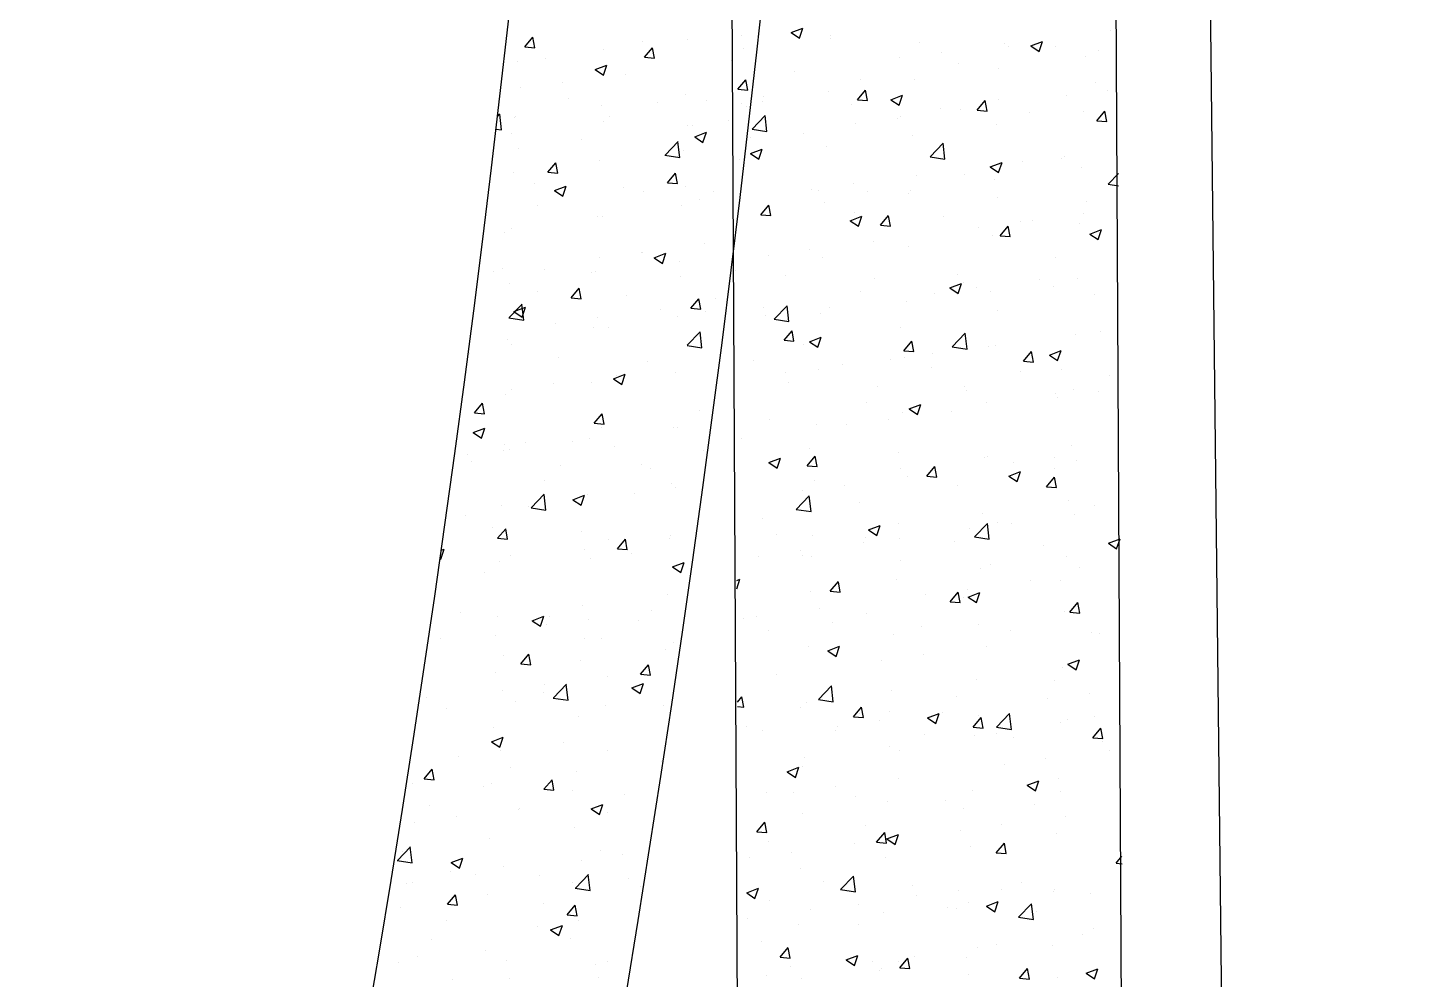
# Model space of a CAD drawing. Header units: millimetres. Extents: x 331487 to 517269, y 198509 to 399936.
# Drawn here: x 448599 to 449434, y 309872 to 310442 of the extents above; entities that cross this region are included whole.
import ezdxf

# ---------------------------------------------------------------- set-up
doc = ezdxf.new("R2010")
doc.units = ezdxf.units.MM
doc.header["$MEASUREMENT"] = 0
doc.layers.add('9th_plot boundry', color=1, linetype='Continuous')
doc.layers.add('COLUMN', color=6, linetype='Continuous')

msp = doc.modelspace()

# ---------------------------------------------------------------- linework, layer by layer
at = {"layer": '9th_plot boundry'}
msp.add_line((449434.36, 299006.31), (448946.56, 343103.61), dxfattribs=at)
msp.add_lwpolyline([(448946.56, 343103.61), (414422.19, 340817.12, 0.386106), (408845.58, 334960.71), (408845.58, 299960.71), (449434.36, 299006.31)], format="xyb", close=True, dxfattribs=at)
at = {"layer": 'COLUMN'}
for p, q in [((448972.92, 319477.32), (449064.32, 302244.54)), ((449202.92, 319478.51), (449294.35, 302239.01))]:
    msp.add_line(p, q, dxfattribs=at)
at = {"layer": 'COLUMN', "color": 2, "linetype": 'Continuous'}
for p, q in [((449026.66, 310438.05), (449026.66, 310438.05)), ((449056.25, 310439.55), (449063.25, 310442.24)), ((449056.25, 310439.55), (449061.23, 310436.2)), ((449061.22, 310436.2), (449063.25, 310442.24)), ((449079.92, 310437.59), (449079.92, 310437.59)), ((449247.4, 310441.04), (449247.4, 310441.04)), ((448896.64, 310431), (448901.46, 310436.75)), ((448896.64, 310431), (448902.62, 310430.48)), ((448902.62, 310430.47), (448901.46, 310436.74)), ((448943.69, 310429.27), (448943.69, 310429.27)), ((448967.32, 310434.1), (448967.32, 310434.1)), ((448968.37, 310424.73), (448973.19, 310430.47)), ((448974.34, 310424.2), (448973.19, 310430.46)), ((448994.2, 310435.67), (448994.2, 310435.67)), ((449027.98, 310430.09), (449027.98, 310430.09)), ((449080.05, 310435.79), (449080.05, 310435.79)), ((449133.43, 310433.54), (449133.43, 310433.54)), ((449184.25, 310432.72), (449184.25, 310432.72)), ((449186.81, 310431.28), (449186.81, 310431.28)), ((449199.96, 310431.54), (449206.97, 310434.23)), ((449199.96, 310431.54), (449204.94, 310428.19)), ((449204.93, 310428.19), (449206.96, 310434.23)), ((449214.68, 310431.28), (449214.68, 310431.28)), ((449240.19, 310429.03), (449240.19, 310429.03)), ((448892.35, 310422.23), (448892.35, 310422.23)), ((448909, 310424.09), (448909, 310424.09)), ((448968.37, 310424.73), (448974.35, 310424.2)), ((449020.26, 310423), (449020.26, 310423)), ((449121.34, 310424.44), (449121.34, 310424.44)), ((449146.38, 310427.74), (449146.38, 310427.74)), ((449156.36, 310421.27), (449156.36, 310421.27)), ((449232.5, 310425.24), (449232.5, 310425.24)), ((448938.79, 310417.34), (448945.79, 310420.02)), ((448938.79, 310417.34), (448943.76, 310413.98)), ((448943.76, 310413.98), (448945.79, 310420.02)), ((448957.1, 310414.69), (448957.1, 310414.69)), ((449058.19, 310416.13), (449058.19, 310416.13)), ((449180.56, 310417.75), (449180.56, 310417.75)), ((448894.2, 310406.4), (448894.2, 310406.4)), ((448919.23, 310409.7), (448919.23, 310409.7)), ((449024.25, 310405.55), (449029.08, 310411.3)), ((449024.25, 310405.55), (449030.23, 310405.03)), ((449030.23, 310405.02), (449029.07, 310411.29)), ((449078.71, 310404.3), (449078.71, 310404.3)), ((449095.98, 310399.27), (449100.8, 310405.02)), ((449098.05, 310411.26), (449098.05, 310411.26)), ((449101.96, 310398.75), (449100.8, 310405.01)), ((449130.05, 310411.34), (449130.05, 310411.34)), ((449238.64, 310409.33), (449238.64, 310409.33)), ((449246.13, 310404.89), (449246.13, 310404.89)), ((448922.62, 310399.82), (448922.62, 310399.82)), ((448942.48, 310395.98), (448942.48, 310395.98)), ((448976, 310397.56), (448976, 310397.56)), ((448992.99, 310402.38), (448992.99, 310402.38)), ((449005.51, 310399.1), (449005.51, 310399.1)), ((449026.77, 310396.81), (449026.77, 310396.81)), ((449039.07, 310398.39), (449039.07, 310398.39)), ((449039.73, 310401.25), (449039.73, 310401.25)), ((449092.45, 310396.14), (449092.45, 310396.14)), ((449095.98, 310399.27), (449101.96, 310398.75)), ((449115.94, 310399.29), (449122.94, 310401.98)), ((449115.94, 310399.29), (449120.92, 310395.94)), ((449120.91, 310395.93), (449122.94, 310401.98)), ((449167.71, 310393), (449172.53, 310398.74)), ((449173.68, 310392.47), (449172.53, 310398.74)), ((449180.33, 310399.31), (449180.33, 310399.31)), ((449221.1, 310401.6), (449221.1, 310401.6)), ((448880.26, 310389.16), (448881.81, 310390.78)), ((448882.82, 310381.18), (448881.71, 310390.68)), ((448890.32, 310388.64), (448890.32, 310388.64)), ((448891.13, 310388.94), (448891.13, 310388.94)), ((448947.19, 310389.09), (448947.19, 310389.09)), ((449029.38, 310395.31), (449029.38, 310395.31)), ((449032.83, 310381.69), (449040.62, 310389.8)), ((449041.72, 310380.3), (449040.62, 310389.8)), ((449120.07, 310388.3), (449120.07, 310388.3)), ((449122.01, 310389.3), (449122.01, 310389.3)), ((449145.83, 310393.88), (449145.83, 310393.88)), ((449157.94, 310393.28), (449157.94, 310393.28)), ((449167.71, 310393), (449173.68, 310392.48)), ((449199.21, 310391.63), (449199.21, 310391.63)), ((449231.28, 310391.95), (449231.28, 310391.95)), ((449239.43, 310386.72), (449244.25, 310392.47)), ((449245.41, 310386.2), (449244.25, 310392.46)), ((448879.38, 310381.71), (448882.82, 310381.18)), ((448888.87, 310379.08), (448888.87, 310379.08)), ((448943.7, 310386.38), (448943.7, 310386.38)), ((448993.95, 310383.56), (448993.95, 310383.56)), ((448997.09, 310384.13), (448997.09, 310384.13)), ((448998.48, 310377.08), (449005.48, 310379.76)), ((449003.45, 310373.72), (449005.48, 310379.76)), ((449018.98, 310386.85), (449018.98, 310386.85)), ((449032.83, 310381.68), (449041.72, 310380.3)), ((449063.69, 310379.29), (449063.69, 310379.29)), ((449095.04, 310385), (449095.04, 310385)), ((449179.34, 310384.46), (449179.34, 310384.46)), ((449239.43, 310386.72), (449245.41, 310386.2)), ((448930.8, 310375.24), (448930.8, 310375.24)), ((448980.74, 310366.11), (448988.53, 310374.22)), ((448989.54, 310364.63), (448988.44, 310374.13)), ((448998.48, 310377.08), (449003.45, 310373.72)), ((449031.88, 310376.69), (449031.88, 310376.69)), ((449077.49, 310371.01), (449077.49, 310371.01)), ((449128.83, 310378.05), (449128.83, 310378.05)), ((449139.55, 310365.13), (449147.34, 310373.25)), ((449148.45, 310363.75), (449147.34, 310373.25)), ((448892.92, 310370.26), (448892.92, 310370.26)), ((448941.26, 310362.69), (448941.26, 310362.69)), ((448980.65, 310366.01), (448989.54, 310364.63)), ((448991.77, 310369.09), (448991.77, 310369.09)), ((449025.55, 310363.52), (449025.55, 310363.52)), ((449031.92, 310367.04), (449038.92, 310369.73)), ((449031.92, 310367.04), (449036.89, 310363.68)), ((449036.89, 310363.68), (449038.92, 310369.72)), ((449139.55, 310365.13), (449148.44, 310363.75)), ((449194.79, 310362.16), (449194.79, 310362.16)), ((449218.52, 310364.32), (449218.52, 310364.32)), ((449219.82, 310365.45), (449219.82, 310365.45)), ((448889.92, 310355.65), (448889.92, 310355.65)), ((448910.52, 310355.78), (448915.34, 310361.53)), ((448910.52, 310355.78), (448916.5, 310355.26)), ((448916.49, 310355.25), (448915.34, 310361.52)), ((448982.24, 310349.51), (448987.07, 310355.25)), ((448988.22, 310348.98), (448987.06, 310355.25)), ((449131.64, 310353.84), (449131.64, 310353.84)), ((449160.2, 310354.31), (449160.2, 310354.31)), ((449175.63, 310359.03), (449182.63, 310361.72)), ((449175.63, 310359.03), (449180.61, 310355.67)), ((449180.6, 310355.67), (449182.63, 310361.72)), ((449230.07, 310358.66), (449230.07, 310358.66)), ((449246.28, 310348.58), (449252.4, 310354.97)), ((448902.72, 310348.99), (448902.72, 310348.99)), ((448914.46, 310344.82), (448921.46, 310347.51)), ((448919.43, 310341.47), (448921.45, 310347.51)), ((448956.11, 310346.73), (448956.11, 310346.73)), ((448982.24, 310349.51), (448988.22, 310348.98)), ((448992.68, 310347.41), (448992.68, 310347.41)), ((449068.73, 310345.56), (449068.73, 310345.56)), ((449093.76, 310348.86), (449093.76, 310348.86)), ((449178.13, 310351.17), (449178.13, 310351.17)), ((449246.28, 310348.58), (449252.44, 310347.62)), ((448914.46, 310344.82), (448919.43, 310341.47)), ((448967.64, 310344.12), (448967.64, 310344.12)), ((449001.38, 310339.44), (449001.38, 310339.44)), ((449009.49, 310344.48), (449009.49, 310344.48)), ((449072.97, 310345.04), (449072.97, 310345.04)), ((449076.27, 310337.72), (449076.27, 310337.72)), ((449101.88, 310344.3), (449101.88, 310344.3)), ((449126.36, 310342.78), (449126.36, 310342.78)), ((449127.62, 310344.77), (449127.62, 310344.77)), ((449179.74, 310340.53), (449179.74, 310340.53)), ((449233.12, 310338.27), (449233.12, 310338.27)), ((448904.49, 310335.8), (448904.49, 310335.8)), ((448940.04, 310329.4), (448940.04, 310329.4)), ((448943.06, 310329.43), (448943.06, 310329.43)), ((448990.55, 310335.8), (448990.55, 310335.8)), ((449024.34, 310330.23), (449024.34, 310330.23)), ((449038.13, 310330.33), (449042.95, 310336.08)), ((449038.13, 310330.33), (449044.11, 310329.81)), ((449040.68, 310333.86), (449040.68, 310333.86)), ((449044.1, 310329.8), (449042.95, 310336.07)), ((449043.56, 310334.29), (449043.56, 310334.29)), ((449091.61, 310326.78), (449098.61, 310329.46)), ((449094.06, 310331.61), (449094.06, 310331.61)), ((449096.58, 310323.42), (449098.61, 310329.46)), ((449109.86, 310324.06), (449114.68, 310329.8)), ((449115.83, 310323.53), (449114.67, 310329.79)), ((449147.44, 310329.35), (449147.44, 310329.35)), ((449231.39, 310331), (449231.39, 310331)), ((448888.7, 310322.36), (448888.7, 310322.36)), ((449091.61, 310326.78), (449096.58, 310323.42)), ((449109.86, 310324.06), (449115.83, 310323.53)), ((449168.48, 310322.72), (449168.48, 310322.72)), ((449181.58, 310317.78), (449186.4, 310323.53)), ((449187.56, 310317.25), (449186.4, 310323.52)), ((449193.52, 310326.01), (449193.52, 310326.01)), ((449200.82, 310327.1), (449200.82, 310327.1)), ((449228.85, 310325.38), (449228.85, 310325.38)), ((449235.32, 310318.77), (449242.32, 310321.46)), ((449240.29, 310315.41), (449242.32, 310321.45)), ((448884.74, 310319.42), (448884.74, 310319.42)), ((449004.24, 310312.96), (449004.24, 310312.96)), ((449105.33, 310314.4), (449105.33, 310314.4)), ((449176.91, 310317.88), (449176.91, 310317.88)), ((449181.58, 310317.78), (449187.56, 310317.26)), ((449235.32, 310318.77), (449240.3, 310315.41)), ((448941.34, 310304.68), (448941.34, 310304.68)), ((448966.37, 310307.97), (448966.37, 310307.97)), ((448967.02, 310307.47), (448967.02, 310307.47)), ((448974.15, 310304.56), (448981.15, 310307.25)), ((448974.15, 310304.56), (448979.12, 310301.21)), ((448979.12, 310301.2), (448981.14, 310307.25)), ((449042.42, 310306.12), (449042.42, 310306.12)), ((449067.46, 310309.42), (449067.46, 310309.42)), ((449075.06, 310304.43), (449075.06, 310304.43)), ((449126.4, 310311.48), (449126.4, 310311.48)), ((449214.39, 310304.65), (449214.39, 310304.65)), ((448878.18, 310296.36), (448878.18, 310296.36)), ((448883.25, 310297.89), (448883.25, 310297.89)), ((448908.71, 310297.46), (448908.71, 310297.46)), ((448936.63, 310295.63), (448936.63, 310295.63)), ((448938.83, 310296.11), (448938.83, 310296.11)), ((448989.34, 310302.51), (448989.34, 310302.51)), ((449023.12, 310296.94), (449023.12, 310296.94)), ((448887.48, 310289.07), (448887.48, 310289.07)), ((448990.02, 310293.38), (448990.02, 310293.38)), ((449053.08, 310294.21), (449053.08, 310294.21)), ((449106.46, 310291.95), (449106.46, 310291.95)), ((449151.3, 310286.51), (449158.3, 310289.2)), ((449156.07, 310294.64), (449156.07, 310294.64)), ((449156.27, 310283.16), (449158.3, 310289.2)), ((449159.84, 310289.7), (449159.84, 310289.7)), ((449205.08, 310291.56), (449205.08, 310291.56)), ((449213.23, 310287.44), (449213.23, 310287.44)), ((449227.63, 310292.09), (449227.63, 310292.09)), ((448904.34, 310284.45), (448904.34, 310284.45)), ((448924.39, 310280.56), (448929.21, 310286.31)), ((448924.39, 310280.56), (448930.37, 310280.04)), ((448930.37, 310280.03), (448929.21, 310286.3)), ((448957.72, 310282.2), (448957.72, 310282.2)), ((448996.12, 310274.29), (449000.94, 310280.03)), ((449002.09, 310273.76), (449000.94, 310280.03)), ((449011.1, 310279.94), (449011.1, 310279.94)), ((449097.75, 310284.63), (449097.75, 310284.63)), ((449142.18, 310283.27), (449142.18, 310283.27)), ((449151.3, 310286.51), (449156.28, 310283.16)), ((449167.21, 310286.57), (449167.21, 310286.57)), ((449175.7, 310284.59), (449175.7, 310284.59)), ((449238.35, 310282.7), (449238.35, 310282.7)), ((448887.28, 310268.7), (448895.07, 310276.81)), ((448890.13, 310272.31), (448897.13, 310274.99)), ((448890.13, 310272.31), (448895.1, 310268.95)), ((448896.07, 310267.22), (448894.97, 310276.71)), ((448895.09, 310268.95), (448897.12, 310274.99)), ((448977.94, 310273.52), (448977.94, 310273.52)), ((448996.12, 310274.29), (449002.1, 310273.77)), ((449005.22, 310272.48), (449005.22, 310272.48)), ((449039.43, 310274.62), (449039.43, 310274.62)), ((449046.09, 310267.72), (449053.88, 310275.84)), ((449054.98, 310266.34), (449053.87, 310275.84)), ((449073.84, 310271.15), (449073.84, 310271.15)), ((449079.02, 310274.96), (449079.02, 310274.96)), ((449125.19, 310278.19), (449125.19, 310278.19)), ((449180.03, 310272.69), (449180.03, 310272.69)), ((448887.18, 310268.6), (448896.08, 310267.22)), ((448915.03, 310265.24), (448915.03, 310265.24)), ((448937.61, 310262.82), (448937.61, 310262.82)), ((448940.06, 310268.53), (448940.06, 310268.53)), ((448946.9, 310262.46), (448946.9, 310262.46)), ((448988.12, 310269.22), (448988.12, 310269.22)), ((449041.15, 310269.97), (449041.15, 310269.97)), ((449046.08, 310267.72), (449054.98, 310266.34)), ((449121.71, 310262.68), (449121.71, 310262.68)), ((448886.27, 310255.78), (448886.27, 310255.78)), ((448994, 310252.14), (449001.79, 310260.26)), ((449002.8, 310250.67), (449001.69, 310260.16)), ((449052, 310255.11), (449056.83, 310260.86)), ((449052, 310255.11), (449057.98, 310254.59)), ((449057.98, 310254.58), (449056.82, 310260.85)), ((449067.28, 310254.26), (449074.28, 310256.95)), ((449067.28, 310254.26), (449072.25, 310250.91)), ((449072.25, 310250.9), (449074.28, 310256.95)), ((449123.73, 310248.84), (449128.55, 310254.58)), ((449129.71, 310248.31), (449128.55, 310254.58)), ((449152.81, 310251.17), (449160.6, 310259.29)), ((449161.7, 310249.79), (449160.6, 310259.28)), ((449226.42, 310258.8), (449226.42, 310258.8)), ((449241.93, 310260.43), (449241.93, 310260.43)), ((448863.36, 310247.06), (448863.36, 310247.06)), ((448888.58, 310252.45), (448888.58, 310252.45)), ((448993.91, 310252.04), (449002.8, 310250.66)), ((449063.39, 310252.66), (449063.39, 310252.66)), ((449123.73, 310248.84), (449129.71, 310248.31)), ((449140.9, 310247.13), (449140.9, 310247.13)), ((449152.81, 310251.17), (449161.7, 310249.79)), ((449174.48, 310251.3), (449174.48, 310251.3)), ((449178.78, 310252.12), (449178.78, 310252.12)), ((449195.46, 310242.56), (449200.28, 310248.31)), ((449201.43, 310242.03), (449200.28, 310248.3)), ((449210.99, 310246.25), (449217.99, 310248.94)), ((449210.99, 310246.25), (449215.97, 310242.9)), ((449215.96, 310242.9), (449217.99, 310248.94)), ((448916.74, 310244.8), (448916.74, 310244.8)), ((448970.12, 310242.54), (448970.12, 310242.54)), ((449033.61, 310243.11), (449033.61, 310243.11)), ((449072.63, 310237.86), (449072.63, 310237.86)), ((449086.99, 310240.85), (449086.99, 310240.85)), ((449115.87, 310243.83), (449115.87, 310243.83)), ((449123.97, 310244.9), (449123.97, 310244.9)), ((449140.37, 310238.6), (449140.37, 310238.6)), ((449195.46, 310242.56), (449201.43, 310242.04)), ((449218.22, 310237.69), (449218.22, 310237.69)), ((448913.76, 310229.09), (448913.76, 310229.09)), ((448936.4, 310229.53), (448936.4, 310229.53)), ((448949.82, 310232.05), (448956.82, 310234.73)), ((448949.82, 310232.05), (448954.79, 310228.69)), ((448951.63, 310234.08), (448951.63, 310234.08)), ((448954.79, 310228.69), (448956.81, 310234.73)), ((448986.91, 310235.94), (448986.91, 310235.94)), ((449052.71, 310235.52), (449052.71, 310235.52)), ((449054.69, 310229.68), (449054.69, 310229.68)), ((449193.75, 310236.34), (449193.75, 310236.34)), ((449247.13, 310234.09), (449247.13, 310234.09)), ((448885.05, 310222.49), (448885.05, 310222.49)), ((448888.72, 310225.79), (448888.72, 310225.79)), ((449108.07, 310227.42), (449108.07, 310227.42)), ((449159.9, 310227.68), (449159.9, 310227.68)), ((449161.46, 310225.17), (449161.46, 310225.17)), ((449214.84, 310222.91), (449214.84, 310222.91)), ((449215.62, 310220.99), (449215.62, 310220.99)), ((449225.2, 310225.51), (449225.2, 310225.51)), ((449240.66, 310224.28), (449240.66, 310224.28)), ((448866.54, 310211.62), (448871.36, 310217.36)), ((448872.52, 310211.09), (448871.36, 310217.36)), ((449001.09, 310212.81), (449001.09, 310212.81)), ((449101.59, 310217.67), (449101.59, 310217.67)), ((449126.97, 310214), (449133.97, 310216.69)), ((449126.97, 310214), (449131.94, 310210.64)), ((449131.94, 310210.64), (449133.97, 310216.69)), ((449152.47, 310212.67), (449152.47, 310212.67)), ((449173.26, 310218.01), (449173.26, 310218.01)), ((448866.54, 310211.62), (448872.52, 310211.1)), ((448938.27, 310205.34), (448943.09, 310211.09)), ((448938.27, 310205.34), (448944.25, 310204.82)), ((448944.24, 310204.81), (448943.09, 310211.08)), ((449043.27, 310207.66), (449043.27, 310207.66)), ((449071.41, 310204.57), (449071.41, 310204.57)), ((449089.56, 310204.39), (449089.56, 310204.39)), ((449114.6, 310207.69), (449114.6, 310207.69)), ((449122.75, 310211.61), (449122.75, 310211.61)), ((448865.79, 310199.79), (448872.8, 310202.48)), ((448865.79, 310199.79), (448870.77, 310196.44)), ((448870.76, 310196.44), (448872.79, 310202.48)), ((448935.18, 310196.24), (448935.18, 310196.24)), ((448942.77, 310202.8), (448942.77, 310202.8)), ((448985.69, 310202.65), (448985.69, 310202.65)), ((448988.48, 310202.95), (448988.48, 310202.95)), ((449026.41, 310196.08), (449026.41, 310196.08)), ((448883.84, 310189.2), (448883.84, 310189.2)), ((448884.45, 310192.79), (448884.45, 310192.79)), ((448887.45, 310189.65), (448887.45, 310189.65)), ((448897.26, 310193.7), (448897.26, 310193.7)), ((448925.32, 310194.63), (448925.32, 310194.63)), ((448950.65, 310191.45), (448950.65, 310191.45)), ((449004.03, 310189.19), (449004.03, 310189.19)), ((449067.09, 310190.02), (449067.09, 310190.02)), ((449120.48, 310187.77), (449120.48, 310187.77)), ((449223.99, 310192.22), (449223.99, 310192.22)), ((449252.22, 310189.83), (449252.22, 310189.83)), ((448862.42, 310186.35), (448862.42, 310186.35)), ((448864.97, 310182.52), (448864.97, 310182.52)), ((448918.35, 310180.27), (448918.35, 310180.27)), ((448966.73, 310180.84), (448966.73, 310180.84)), ((449042.95, 310181.75), (449049.95, 310184.43)), ((449042.95, 310181.75), (449047.92, 310178.39)), ((449047.92, 310178.39), (449049.95, 310184.43)), ((449065.88, 310179.89), (449070.7, 310185.64)), ((449065.88, 310179.89), (449071.86, 310179.37)), ((449071.85, 310179.36), (449070.7, 310185.63)), ((449137.61, 310173.62), (449142.43, 310179.36)), ((449143.58, 310173.09), (449142.42, 310179.36)), ((449172.05, 310184.72), (449172.05, 310184.72)), ((449173.86, 310185.51), (449173.86, 310185.51)), ((449189.32, 310181.55), (449189.32, 310181.55)), ((449214.35, 310184.84), (449214.35, 310184.84)), ((449227.24, 310183.26), (449227.24, 310183.26)), ((448908.41, 310170.83), (448908.41, 310170.83)), ((448971.73, 310178.01), (448971.73, 310178.01)), ((449070.19, 310171.28), (449070.19, 310171.28)), ((449121.54, 310178.32), (449121.54, 310178.32)), ((449126.16, 310173.23), (449126.16, 310173.23)), ((449137.61, 310173.62), (449143.58, 310173.09)), ((449186.66, 310173.74), (449193.66, 310176.43)), ((449186.66, 310173.74), (449191.63, 310170.38)), ((449191.63, 310170.38), (449193.66, 310176.42)), ((449209.33, 310167.34), (449214.15, 310173.09)), ((449214.09, 310178.02), (449214.09, 310178.02)), ((449215.31, 310166.81), (449214.15, 310173.08)), ((448900.54, 310154.73), (448908.32, 310162.85)), ((448909.33, 310153.25), (448908.23, 310162.75)), ((448925.48, 310159.53), (448932.49, 310162.22)), ((448930.45, 310156.17), (448932.48, 310162.22)), ((448933.96, 310162.95), (448933.96, 310162.95)), ((448962.17, 310163.51), (448962.17, 310163.51)), ((448984.47, 310169.36), (448984.47, 310169.36)), ((448987.2, 310166.8), (448987.2, 310166.8)), ((449059.35, 310153.76), (449067.13, 310161.88)), ((449063.26, 310164.95), (449063.26, 310164.95)), ((449068.24, 310152.38), (449067.13, 310161.87)), ((449088.29, 310168.25), (449088.29, 310168.25)), ((449155.78, 310168.01), (449155.78, 310168.01)), ((449209.33, 310167.34), (449215.31, 310166.82)), ((448882.62, 310155.91), (448882.62, 310155.91)), ((448899.02, 310155.19), (448899.02, 310155.19)), ((448900.44, 310154.63), (448909.33, 310153.25)), ((448925.48, 310159.53), (448930.46, 310156.18)), ((449059.34, 310153.75), (449068.24, 310152.38)), ((449097.46, 310158), (449097.46, 310158)), ((449222.77, 310158.93), (449222.77, 310158.93)), ((449238.06, 310156.07), (449238.06, 310156.07)), ((448861.14, 310150.21), (448861.14, 310150.21)), ((449039.14, 310147.99), (449039.14, 310147.99)), ((449120.32, 310145.03), (449120.32, 310145.03)), ((449166.07, 310137.21), (449173.86, 310145.32)), ((449170.83, 310151.43), (449170.83, 310151.43)), ((449174.96, 310135.82), (449173.86, 310145.32)), ((449179.74, 310146.06), (449179.74, 310146.06)), ((449188.04, 310145.4), (449188.04, 310145.4)), ((449225.92, 310150.39), (449225.92, 310150.39)), ((448877.37, 310142.87), (448877.37, 310142.87)), ((448880.42, 310136.4), (448885.24, 310142.15)), ((448886.39, 310135.87), (448885.24, 310142.14)), ((448930.75, 310140.61), (448930.75, 310140.61)), ((448984.13, 310138.36), (448984.13, 310138.36)), ((449047.62, 310138.92), (449047.62, 310138.92)), ((449068.98, 310137.99), (449068.98, 310137.99)), ((449101, 310136.67), (449101, 310136.67)), ((449102.64, 310141.48), (449109.64, 310144.17)), ((449102.64, 310141.48), (449107.61, 310138.13)), ((449107.61, 310138.13), (449109.64, 310144.17)), ((449163.01, 310142.11), (449163.01, 310142.11)), ((449166.07, 310137.2), (449174.96, 310135.82)), ((448846.43, 310123.92), (448848.46, 310129.96)), ((448846.5, 310129.21), (448848.46, 310129.96)), ((448880.42, 310136.4), (448886.4, 310135.88)), ((448932.75, 310129.67), (448932.75, 310129.67)), ((448946.6, 310135.84), (448946.6, 310135.84)), ((448952.14, 310130.13), (448956.96, 310135.87)), ((448952.14, 310130.13), (448958.12, 310129.6)), ((448958.12, 310129.59), (448956.96, 310135.86)), ((448983.26, 310136.07), (448983.26, 310136.07)), ((449061.98, 310128.81), (449061.98, 310128.81)), ((449099.86, 310133.79), (449099.86, 310133.79)), ((449121.42, 310136.05), (449121.42, 310136.05)), ((449154.38, 310134.41), (449154.38, 310134.41)), ((449207.77, 310132.16), (449207.77, 310132.16)), ((449246.35, 310133.48), (449253.35, 310136.16)), ((449246.35, 310133.48), (449251.33, 310130.12)), ((449251.32, 310130.12), (449253.35, 310136.16)), ((448845.8, 310124.35), (448846.44, 310123.92)), ((448881.4, 310122.62), (448881.4, 310122.62)), ((448888.28, 310125.83), (448888.28, 310125.83)), ((448935.86, 310124.07), (448935.86, 310124.07)), ((448960.9, 310127.36), (448960.9, 310127.36)), ((448985.17, 310119.27), (448992.18, 310121.96)), ((448990.14, 310115.91), (448992.17, 310121.95)), ((449036.95, 310125.51), (449036.95, 310125.51)), ((449063.1, 310126.04), (449063.1, 310126.04)), ((449068.7, 310125.49), (449068.7, 310125.49)), ((449122.09, 310123.24), (449122.09, 310123.24)), ((449175.47, 310120.98), (449175.47, 310120.98)), ((449221.55, 310125.64), (449221.55, 310125.64)), ((448872.71, 310115.75), (448872.71, 310115.75)), ((448985.18, 310119.27), (448990.15, 310115.91)), ((449023.66, 310111.17), (449025.62, 310111.92)), ((449023.69, 310106.17), (449025.61, 310111.92)), ((449119.11, 310111.74), (449119.11, 310111.74)), ((449169.62, 310118.14), (449169.62, 310118.14)), ((449228.85, 310118.72), (449228.85, 310118.72)), ((449067.76, 310104.7), (449067.76, 310104.7)), ((449079.75, 310104.67), (449084.58, 310110.42)), ((449079.75, 310104.67), (449085.73, 310104.15)), ((449085.73, 310104.14), (449084.57, 310110.41)), ((449151.48, 310098.4), (449156.3, 310104.14)), ((449157.46, 310097.87), (449156.3, 310104.14)), ((449161.74, 310105.96), (449161.74, 310105.96)), ((449162.33, 310101.22), (449169.33, 310103.91)), ((449167.3, 310097.87), (449169.33, 310103.91)), ((449199.61, 310110.95), (449199.61, 310110.95)), ((449217.93, 310111.06), (449217.93, 310111.06)), ((448931.53, 310096.38), (448931.53, 310096.38)), ((448982.04, 310102.78), (448982.04, 310102.78)), ((449136.7, 310102.67), (449136.7, 310102.67)), ((449151.48, 310098.4), (449157.46, 310097.87)), ((449159.61, 310101.05), (449159.61, 310101.05)), ((449162.33, 310101.22), (449167.3, 310097.87)), ((449223.21, 310092.12), (449228.03, 310097.87)), ((449229.18, 310091.59), (449228.03, 310097.86)), ((448857.9, 310091.77), (448857.9, 310091.77)), ((448880.19, 310089.33), (448880.19, 310089.33)), ((448901.15, 310087.02), (448908.15, 310089.7)), ((448901.15, 310087.02), (448906.13, 310083.66)), ((448906.12, 310083.66), (448908.15, 310089.7)), ((448911.28, 310089.51), (448911.28, 310089.51)), ((448934.59, 310087.92), (448934.59, 310087.92)), ((448964.66, 310087.26), (448964.66, 310087.26)), ((448972.46, 310092.91), (448972.46, 310092.91)), ((449027.72, 310088.09), (449027.72, 310088.09)), ((449035.68, 310089.36), (449035.68, 310089.36)), ((449073.55, 310094.35), (449073.55, 310094.35)), ((449101.29, 310091.04), (449101.29, 310091.04)), ((449220.34, 310092.35), (449220.34, 310092.35)), ((449223.21, 310092.12), (449229.18, 310091.6)), ((448878.98, 310078.34), (448878.98, 310078.34)), ((448909.56, 310084.63), (448909.56, 310084.63)), ((449042.97, 310081.03), (449042.97, 310081.03)), ((449081.11, 310085.84), (449081.11, 310085.84)), ((449117.89, 310078.45), (449117.89, 310078.45)), ((449134.49, 310083.58), (449134.49, 310083.58)), ((449168.4, 310084.85), (449168.4, 310084.85)), ((449187.87, 310081.33), (449187.87, 310081.33)), ((449236.46, 310079.82), (449236.46, 310079.82)), ((449241.25, 310079.07), (449241.25, 310079.07)), ((448846.4, 310076.31), (448846.4, 310076.31)), ((448932.36, 310076.08), (448932.36, 310076.08)), ((448942.47, 310076.17), (448942.47, 310076.17)), ((448985.75, 310073.83), (448985.75, 310073.83)), ((449066.55, 310071.41), (449066.55, 310071.41)), ((449078.31, 310068.97), (449085.31, 310071.66)), ((449083.28, 310065.61), (449085.3, 310071.66)), ((449173.3, 310071.51), (449173.3, 310071.51)), ((448884.16, 310066.16), (448884.16, 310066.16)), ((448894.29, 310061.18), (448899.11, 310066.93)), ((448900.27, 310060.65), (448899.11, 310066.92)), ((448930.32, 310063.09), (448930.32, 310063.09)), ((448980.83, 310069.49), (448980.83, 310069.49)), ((449078.31, 310068.97), (449083.28, 310065.61)), ((449110.4, 310063.22), (449110.4, 310063.22)), ((449135.43, 310066.52), (449135.43, 310066.52)), ((449222.02, 310060.96), (449229.02, 310063.65)), ((449226.99, 310057.6), (449229.02, 310063.65)), ((448878.97, 310056.05), (448878.97, 310056.05)), ((448894.29, 310061.18), (448900.27, 310060.66)), ((448946.16, 310053.47), (448946.16, 310053.47)), ((448966.02, 310054.91), (448970.84, 310060.65)), ((448966.02, 310054.91), (448972, 310054.38)), ((448966.44, 310054.21), (448966.44, 310054.21)), ((448971.99, 310054.38), (448970.84, 310060.64)), ((449047.24, 310054.91), (449047.24, 310054.91)), ((449219.12, 310059.06), (449219.12, 310059.06)), ((449222.02, 310060.96), (449226.99, 310057.61)), ((448883.25, 310045.18), (448883.25, 310045.18)), ((448908.28, 310048.48), (448908.28, 310048.48)), ((448913.79, 310040.77), (448921.58, 310048.89)), ((448922.59, 310039.29), (448921.49, 310048.79)), ((448960.84, 310046.75), (448967.85, 310049.44)), ((448960.84, 310046.75), (448965.82, 310043.4)), ((448965.81, 310043.4), (448967.84, 310049.44)), ((449072.6, 310039.79), (449080.39, 310047.91)), ((449081.49, 310038.41), (449080.39, 310047.91)), ((449116.67, 310045.16), (449116.67, 310045.16)), ((449167.18, 310051.56), (449167.18, 310051.56)), ((449213.8, 310051.39), (449213.8, 310051.39)), ((448838, 310040.94), (448838, 310040.94)), ((448891.38, 310038.68), (448891.38, 310038.68)), ((448908.12, 310044.2), (448908.12, 310044.2)), ((448913.7, 310040.67), (448922.59, 310039.29)), ((448944.77, 310036.43), (448944.77, 310036.43)), ((449024.04, 310038.27), (449026.72, 310041.47)), ((449027.88, 310035.2), (449026.72, 310041.47)), ((449065.33, 310038.12), (449065.33, 310038.12)), ((449072.6, 310039.79), (449081.49, 310038.41)), ((449155.48, 310041.38), (449155.48, 310041.38)), ((449210.15, 310040.38), (449210.15, 310040.38)), ((449235.19, 310043.67), (449235.19, 310043.67)), ((448849.8, 310034.19), (448849.8, 310034.19)), ((448929.1, 310029.8), (448929.1, 310029.8)), ((448979.61, 310036.2), (448979.61, 310036.2)), ((449024.05, 310035.54), (449027.88, 310035.21)), ((449061.63, 310034.74), (449061.63, 310034.74)), ((449093.63, 310029.45), (449098.45, 310035.2)), ((449093.63, 310029.45), (449099.61, 310028.93)), ((449097.16, 310031.37), (449097.16, 310031.37)), ((449099.61, 310028.92), (449098.45, 310035.19)), ((449115.02, 310032.48), (449115.02, 310032.48)), ((449138, 310028.71), (449145, 310031.4)), ((449138, 310028.71), (449142.97, 310025.35)), ((449142.97, 310025.35), (449145, 310031.39)), ((449147, 310032.06), (449147, 310032.06)), ((449165.36, 310023.18), (449170.18, 310028.92)), ((449168.4, 310030.23), (449168.4, 310030.23)), ((449171.33, 310022.65), (449170.17, 310028.92)), ((449179.33, 310023.24), (449187.12, 310031.36)), ((449188.22, 310021.86), (449187.11, 310031.36)), ((449221.78, 310027.97), (449221.78, 310027.97)), ((449237.76, 310029.44), (449237.76, 310029.44)), ((448877.76, 310022.76), (448877.76, 310022.76)), ((449029.34, 310023.56), (449029.34, 310023.56)), ((449038.84, 310021.36), (449038.84, 310021.36)), ((449082.72, 310021.31), (449082.72, 310021.31)), ((449084.09, 310023.78), (449084.09, 310023.78)), ((449109.12, 310027.08), (449109.12, 310027.08)), ((449165.36, 310023.18), (449171.33, 310022.66)), ((449179.32, 310023.24), (449188.22, 310021.86)), ((449217.91, 310025.77), (449217.91, 310025.77)), ((449237.08, 310016.9), (449241.9, 310022.65)), ((449243.06, 310016.37), (449241.9, 310022.64)), ((448876.82, 310014.5), (448883.82, 310017.19)), ((448876.82, 310014.5), (448881.8, 310011.15)), ((448881.79, 310011.14), (448883.82, 310017.19)), ((448919.85, 310014.03), (448919.85, 310014.03)), ((449115.46, 310011.87), (449115.46, 310011.87)), ((449136.1, 310019.05), (449136.1, 310019.05)), ((449165.97, 310018.27), (449165.97, 310018.27)), ((449179.44, 310019.43), (449179.44, 310019.43)), ((449189.48, 310016.79), (449189.48, 310016.79)), ((449237.08, 310016.9), (449243.06, 310016.38)), ((449242.86, 310014.54), (449242.86, 310014.54)), ((448856.94, 310005.74), (448856.94, 310005.74)), ((448881.98, 310009.04), (448881.98, 310009.04)), ((448946.31, 310009.21), (448946.31, 310009.21)), ((448978.39, 310002.91), (448978.39, 310002.91)), ((449064.11, 310004.83), (449064.11, 310004.83)), ((449121.12, 310009.42), (449121.12, 310009.42)), ((449208.88, 310004.23), (449208.88, 310004.23)), ((449246.75, 310009.22), (449246.75, 310009.22)), ((448836.44, 309992.24), (448841.26, 309997.98)), ((448842.42, 309991.71), (448841.26, 309997.97)), ((448887.99, 309999.2), (448887.99, 309999.2)), ((448927.88, 309996.51), (448927.88, 309996.51)), ((449053.97, 309996.45), (449060.98, 309999.14)), ((449053.97, 309996.45), (449058.95, 309993.1)), ((449058.95, 309993.1), (449060.97, 309999.14)), ((449062.8, 309999.41), (449062.8, 309999.41)), ((449183.85, 310000.94), (449183.85, 310000.94)), ((448829.67, 309989.19), (448829.67, 309989.19)), ((448836.44, 309992.24), (448842.42, 309991.71)), ((448871.91, 309987.58), (448871.91, 309987.58)), ((448876.54, 309989.47), (448876.54, 309989.47)), ((448908.17, 309985.96), (448912.99, 309991.71)), ((448914.14, 309985.43), (448912.99, 309991.7)), ((449082.82, 309987.64), (449082.82, 309987.64)), ((449120.69, 309992.62), (449120.69, 309992.62)), ((449197.69, 309988.45), (449204.69, 309991.13)), ((449197.69, 309988.45), (449202.66, 309985.09)), ((449202.66, 309985.09), (449204.69, 309991.13)), ((449216.69, 309992.48), (449216.69, 309992.48)), ((448824.6, 309981.97), (448824.6, 309981.97)), ((448908.17, 309985.96), (448914.15, 309985.44)), ((448925.29, 309985.33), (448925.29, 309985.33)), ((448956.7, 309982.9), (448956.7, 309982.9)), ((449041.74, 309983.91), (449041.74, 309983.91)), ((449057.78, 309984.34), (449057.78, 309984.34)), ((449095.12, 309981.65), (449095.12, 309981.65)), ((449114.24, 309978.58), (449114.24, 309978.58)), ((449148.5, 309979.4), (449148.5, 309979.4)), ((449164.75, 309984.98), (449164.75, 309984.98)), ((449217.63, 309984.43), (449217.63, 309984.43)), ((448839.61, 309976.41), (448839.61, 309976.41)), ((448855.67, 309969.6), (448855.67, 309969.6)), ((448892.99, 309974.15), (448892.99, 309974.15)), ((448893.54, 309974.58), (448893.54, 309974.58)), ((448936.51, 309974.24), (448943.51, 309976.93)), ((448936.51, 309974.24), (448941.49, 309970.88)), ((448941.48, 309970.88), (448943.51, 309976.92)), ((448946.38, 309971.9), (448946.38, 309971.9)), ((449062.9, 309971.54), (449062.9, 309971.54)), ((449159.31, 309974.42), (449159.31, 309974.42)), ((449201.88, 309977.14), (449201.88, 309977.14)), ((449220.45, 309969.78), (449220.45, 309969.78)), ((448830.64, 309966.3), (448830.64, 309966.3)), ((448926.67, 309963.22), (448926.67, 309963.22)), ((449035.78, 309960.51), (449040.6, 309966.26)), ((449041.75, 309959.98), (449040.6, 309966.25)), ((449101, 309964.41), (449101, 309964.41)), ((449157.54, 309961.5), (449157.54, 309961.5)), ((449182.57, 309964.79), (449182.57, 309964.79)), ((448875.32, 309956.18), (448875.32, 309956.18)), ((449035.78, 309960.51), (449041.76, 309959.99)), ((449042.68, 309954.4), (449042.68, 309954.4)), ((449094.38, 309953.18), (449094.38, 309953.18)), ((449107.5, 309954.23), (449112.33, 309959.98)), ((449107.51, 309954.23), (449113.48, 309953.71)), ((449113.48, 309953.71), (449112.32, 309959.97)), ((449113.67, 309956.19), (449120.67, 309958.88)), ((449113.67, 309956.19), (449118.64, 309952.84)), ((449118.64, 309952.84), (449120.66, 309958.88)), ((449179.23, 309947.96), (449184.05, 309953.7)), ((449185.21, 309947.43), (449184.05, 309953.7)), ((449215.48, 309959.19), (449215.48, 309959.19)), ((448820.33, 309943.36), (448828.12, 309951.47)), ((448823.39, 309948.68), (448823.39, 309948.68)), ((448829.12, 309941.88), (448828.02, 309951.38)), ((448852.49, 309941.99), (448859.49, 309944.67)), ((448857.46, 309938.63), (448859.49, 309944.67)), ((448942.18, 309949.54), (448942.18, 309949.54)), ((448955.43, 309946.75), (448955.43, 309946.75)), ((449031.48, 309944.9), (449031.48, 309944.9)), ((449056.51, 309948.2), (449056.51, 309948.2)), ((449113.03, 309945.29), (449113.03, 309945.29)), ((449163.54, 309951.69), (449163.54, 309951.69)), ((449179.23, 309947.96), (449185.21, 309947.44)), ((449250.96, 309941.68), (449254.52, 309945.93)), ((448820.23, 309943.26), (448829.13, 309941.88)), ((448852.01, 309936.75), (448852.01, 309936.75)), ((448852.49, 309941.99), (448857.46, 309938.63)), ((448883.86, 309939.53), (448883.86, 309939.53)), ((448930.39, 309943.46), (448930.39, 309943.46)), ((449061.68, 309938.25), (449061.68, 309938.25)), ((449250.96, 309941.68), (449254.54, 309941.37)), ((448825.54, 309929.52), (448825.54, 309929.52)), ((448829.36, 309930.16), (448829.36, 309930.16)), ((448867.24, 309935.14), (448867.24, 309935.14)), ((448905.4, 309934.5), (448905.4, 309934.5)), ((448925.45, 309929.93), (448925.45, 309929.93)), ((448927.05, 309926.8), (448934.84, 309934.92)), ((448935.85, 309925.33), (448934.74, 309934.82)), ((448958.78, 309932.24), (448958.78, 309932.24)), ((449075.65, 309930.55), (449075.65, 309930.55)), ((449085.86, 309925.83), (449093.65, 309933.95)), ((449094.75, 309924.45), (449093.65, 309933.95)), ((449129.03, 309928.3), (449129.03, 309928.3)), ((449194.14, 309930.34), (449194.14, 309930.34)), ((448850.32, 309917.02), (448855.14, 309922.76)), ((448856.29, 309916.49), (448855.13, 309922.76)), ((448874.11, 309922.89), (448874.11, 309922.89)), ((448926.96, 309926.7), (448935.85, 309925.32)), ((448966.14, 309927.58), (448966.14, 309927.58)), ((449029.64, 309923.94), (449036.64, 309926.63)), ((449029.64, 309923.94), (449034.62, 309920.58)), ((449034.61, 309920.58), (449036.64, 309926.63)), ((449043.35, 309919.37), (449043.35, 309919.37)), ((449085.86, 309925.83), (449094.75, 309924.45)), ((449131.23, 309922.06), (449131.23, 309922.06)), ((449156.27, 309925.35), (449156.27, 309925.35)), ((449182.41, 309926.04), (449182.41, 309926.04)), ((449213.5, 309924.77), (449213.5, 309924.77)), ((449214.26, 309925.9), (449214.26, 309925.9)), ((449235.79, 309923.79), (449235.79, 309923.79)), ((448822.17, 309915.39), (448822.17, 309915.39)), ((448850.32, 309917.02), (448856.29, 309916.5)), ((448907.82, 309917.57), (448907.82, 309917.57)), ((448922.04, 309910.74), (448926.86, 309916.49)), ((448928.02, 309910.21), (448926.86, 309916.48)), ((449068.08, 309913.74), (449068.08, 309913.74)), ((449096.73, 309917.12), (449096.73, 309917.12)), ((449111.81, 309912), (449111.81, 309912)), ((449150.11, 309914.86), (449150.11, 309914.86)), ((449155.19, 309914.75), (449155.19, 309914.75)), ((449162.32, 309918.4), (449162.32, 309918.4)), ((449173.36, 309915.93), (449180.36, 309918.62)), ((449173.36, 309915.93), (449178.33, 309912.58)), ((449178.33, 309912.57), (449180.35, 309918.62)), ((449192.59, 309909.28), (449200.37, 309917.4)), ((449201.48, 309907.9), (449200.37, 309917.39)), ((449203.5, 309912.61), (449203.5, 309912.61)), ((448849.5, 309907.56), (448849.5, 309907.56)), ((448904.08, 309904.02), (448904.08, 309904.02)), ((448912.18, 309901.72), (448919.18, 309904.41)), ((448917.15, 309898.37), (448919.18, 309904.41)), ((448922.04, 309910.74), (448928.02, 309910.22)), ((448929.12, 309907.31), (448929.12, 309907.31)), ((449030.2, 309908.76), (449030.2, 309908.76)), ((449060.47, 309904.96), (449060.47, 309904.96)), ((449096.87, 309904.74), (449096.87, 309904.74)), ((449192.58, 309909.28), (449201.48, 309907.9)), ((449237.47, 309902.81), (449237.47, 309902.81)), ((448840.93, 309895.7), (448840.93, 309895.7)), ((448912.18, 309901.72), (448917.15, 309898.37)), ((448924.24, 309896.64), (448924.24, 309896.64)), ((449038.55, 309894.73), (449038.55, 309894.73)), ((449230.99, 309899.21), (449230.99, 309899.21)), ((448872.89, 309889.6), (448872.89, 309889.6)), ((449049.65, 309885.29), (449054.47, 309891.04)), ((449055.63, 309884.76), (449054.47, 309891.03)), ((449089.33, 309883.68), (449096.34, 309886.37)), ((449094.3, 309880.32), (449096.33, 309886.36)), ((449167.83, 309890.9), (449167.83, 309890.9)), ((449179.15, 309892.8), (449179.15, 309892.8)), ((449213.04, 309892.61), (449213.04, 309892.61)), ((448820.95, 309882.1), (448820.95, 309882.1)), ((448832.54, 309885.65), (448832.54, 309885.65)), ((448885.92, 309883.4), (448885.92, 309883.4)), ((448939.31, 309881.14), (448939.31, 309881.14)), ((448946.01, 309882.58), (448946.01, 309882.58)), ((449049.65, 309885.29), (449055.63, 309884.77)), ((449055.75, 309879.72), (449055.75, 309879.72)), ((449089.33, 309883.68), (449094.31, 309880.32)), ((449104.92, 309882.61), (449104.92, 309882.61)), ((449110.59, 309878.71), (449110.59, 309878.71)), ((449120.83, 309882.79), (449120.83, 309882.79)), ((449121.38, 309879.02), (449126.2, 309884.76)), ((449121.38, 309879.02), (449127.36, 309878.49)), ((449127.36, 309878.49), (449126.2, 309884.75)), ((449129.96, 309885.91), (449129.96, 309885.91)), ((449161.1, 309885.12), (449161.1, 309885.12)), ((449193.11, 309872.74), (449197.93, 309878.49)), ((449199.08, 309872.21), (449197.93, 309878.48)), ((449233.05, 309875.67), (449240.05, 309878.36)), ((449238.02, 309872.31), (449240.05, 309878.35)), ((448853.63, 309872.22), (448853.63, 309872.22)), ((448887.69, 309872.57), (448887.69, 309872.57)), ((448940.68, 309872.86), (448940.68, 309872.86)), ((449041.77, 309874.3), (449041.77, 309874.3)), ((449062.51, 309872.78), (449062.51, 309872.78)), ((449109.13, 309877.47), (449109.13, 309877.47)), ((449162.52, 309875.21), (449162.52, 309875.21)), ((449193.11, 309872.74), (449199.08, 309872.22)), ((449215.9, 309872.95), (449215.9, 309872.95)), ((449233.05, 309875.67), (449238.02, 309872.31))]:
    msp.add_line(p, q, dxfattribs=at)
at = {"layer": 'COLUMN'}
for radius in [10508.26, 10658.26]:
    msp.add_arc((438443.45, 311612.51), radius, 298.482975, 358.124048, dxfattribs=at)

doc.saveas('drawing.dxf')
